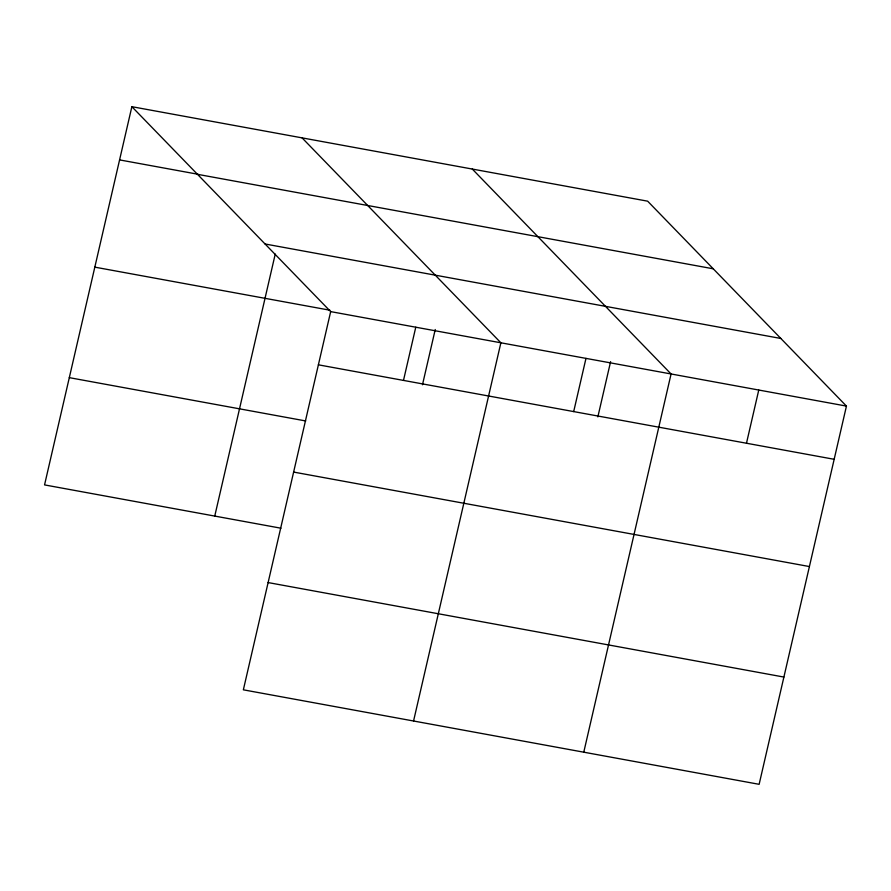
<?xml version="1.0" encoding="UTF-8"?>
<svg xmlns="http://www.w3.org/2000/svg" width="891" height="891" viewBox="0 0 891 891"><rect width="100%" height="100%" fill="white"/><g stroke="black" fill="none" stroke-linecap="round" stroke-linejoin="round"><path stroke-width="1.34" d="M131.868 106.686L330.672 311.616L243.354 689.823L759.132 784.314L846.45 406.096L647.646 201.177L131.868 106.686L44.55 484.904L280.955 528.207M214.753 516.078L275.241 254.091M403.489 380.412L415.774 327.209M422.479 384.756L435.242 329.503M413.558 721.008L500.876 342.79L302.071 137.871M573.693 411.586L585.977 358.382M597.85 416.888L610.602 361.635M583.772 752.182L671.079 373.975L472.286 169.045M746.48 443.239L758.764 390.035M119.583 159.901L197.936 174.246M197.468 174.313L713.257 268.804M265.061 243.989L780.85 338.469M94.825 267.144L329.87 310.202M330.672 311.616L846.45 406.096M318.388 364.82L834.165 459.299M69.309 377.65L305.713 420.953M293.618 472.074L809.407 566.553M268.113 582.569L783.891 677.06"/></g></svg>
